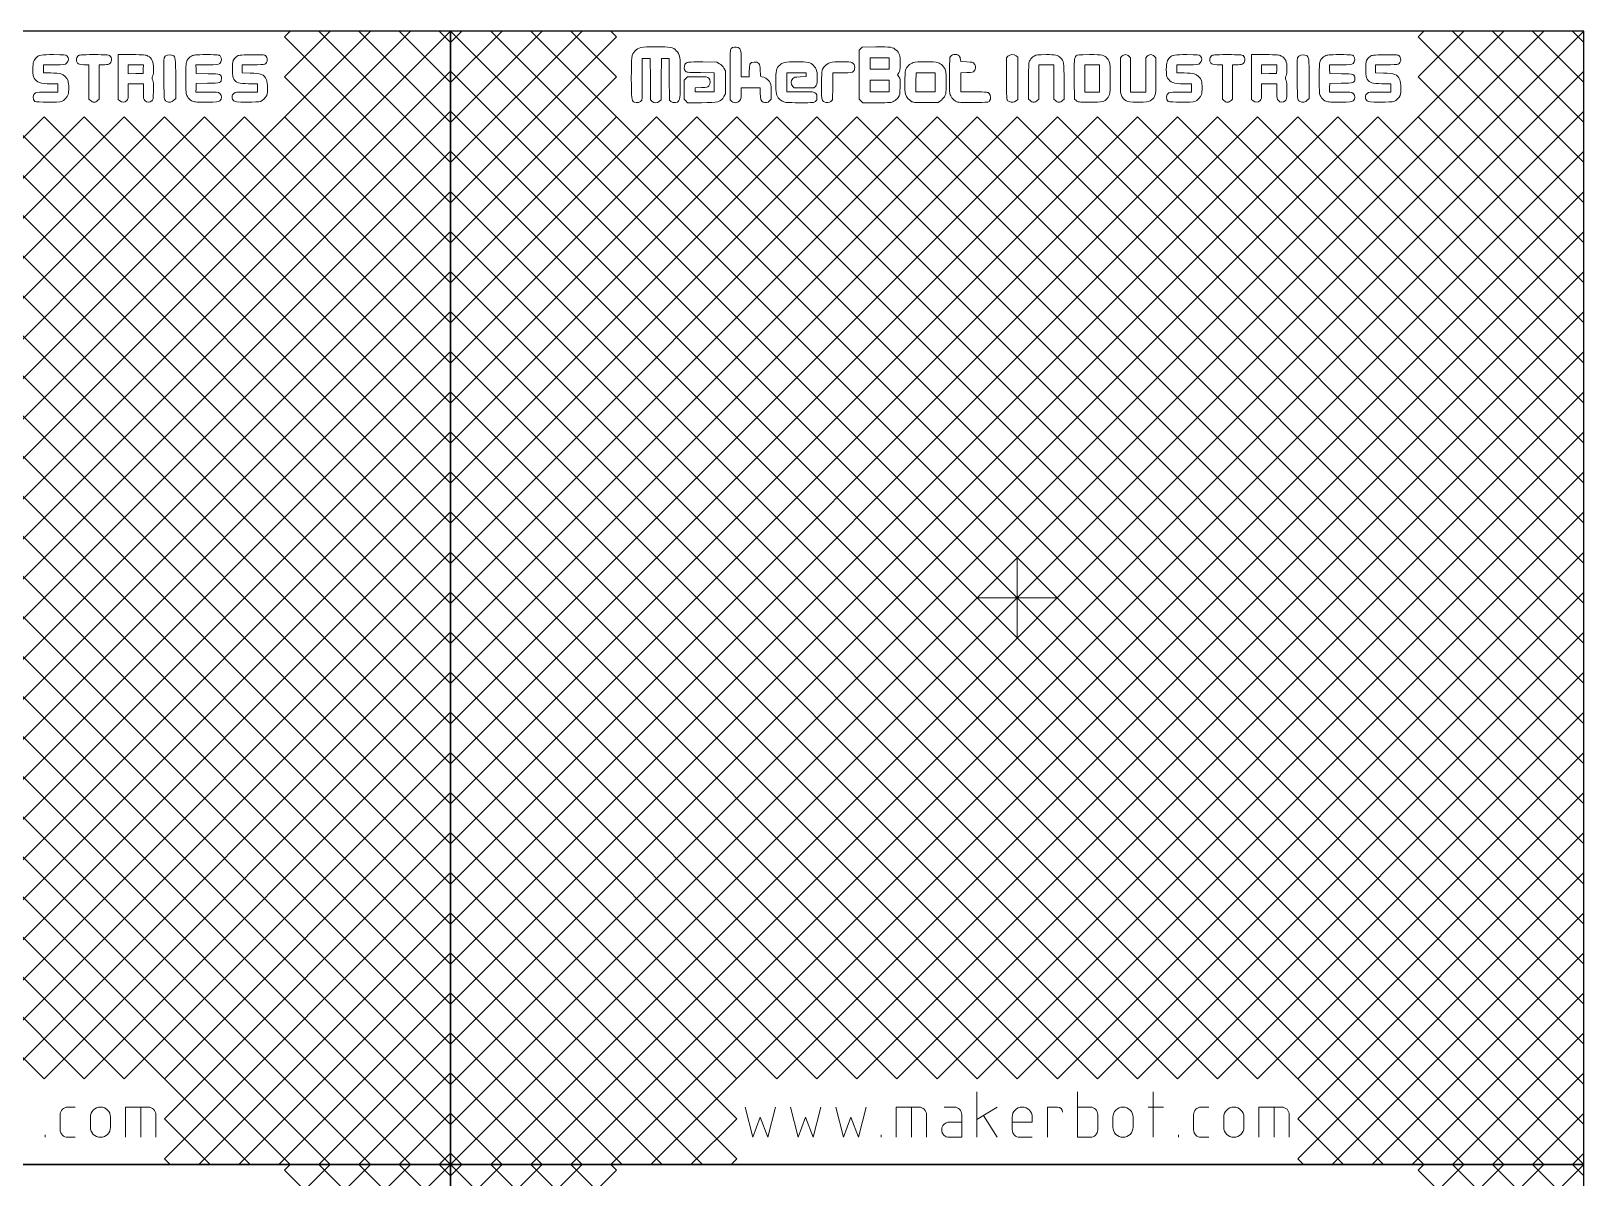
# Model space of a CAD drawing. Header units: millimetres. Extents: x 0 to 600, y 0 to 300.
# Drawn here: x 463 to 600, y 198.8 to 300 of the extents above; entities that cross this region are included whole.
import ezdxf

# ---------------------------------------------------------------- set-up
doc = ezdxf.new("R2010")
doc.units = ezdxf.units.MM
doc.layers.get('0').update_dxf_attribs({"linetype": 'CONTINUOUS', "lineweight": 25, "true_color": 0x000000})
doc.layers.add('etch', color=4, linetype='CONTINUOUS', lineweight=0, true_color=0x00ffff)
doc.layers.add('grid', color=1, linetype='CONTINUOUS', lineweight=0, true_color=0xff0000)

msp = doc.modelspace()

# ---------------------------------------------------------------- linework, layer by layer
for p, q in [((500, 300), (400, 300)), ((500, 200), (500, 300)), ((600, 300), (500, 300)), ((500, 300), (500, 200)), ((600, 200), (600, 300)), ((400, 200), (500, 200)), ((500, 200), (400, 200)), ((500, 200), (600, 200)), ((500, 100), (500, 200)), ((600, 200), (500, 200)), ((500, 200), (500, 100)), ((600, 100), (600, 200))]:
    msp.add_line(p, q)
at = {"layer": 'etch', "color": 4, "lineweight": 5, "true_color": 0x00ffff}
for p, q in [((470.67, 295.94), (470.67, 297.92)), ((470.67, 297.92), (471.86, 297.92)), ((517.27, 297.59), (516.92, 297.59)), ((516.92, 297.59), (516.92, 295.79)), ((517.62, 297.59), (517.27, 297.59)), ((517.64, 295.76), (517.62, 297.59)), ((518.6, 297.59), (518.58, 295.76)), ((518.95, 297.59), (518.6, 297.59)), ((519.3, 297.59), (518.95, 297.59)), ((519.3, 295.79), (519.3, 297.59)), ((536.04, 298.3), (536.18, 298.44)), ((536.04, 296.14), (536.04, 298.3)), ((536.18, 298.44), (536.32, 298.58)), ((536.32, 298.58), (537.51, 298.6)), ((537.87, 297.64), (537.03, 297.64)), ((537.03, 297.64), (537.03, 297.13)), ((538.71, 297.64), (537.87, 297.64)), ((538.71, 297.13), (538.71, 297.64)), ((544.99, 297.5), (545.02, 297.3)), ((549.04, 297.64), (549.18, 297.78)), ((549.04, 295.85), (549.04, 297.64)), ((549.9, 297.8), (550.05, 297.69)), ((550.05, 297.69), (550.05, 295.82)), ((559.1, 297.64), (559.24, 297.78)), ((559.1, 296.06), (559.1, 297.64)), ((559.86, 297.78), (560, 297.64)), ((560, 297.64), (560, 296.13)), ((561.34, 297.64), (561.47, 297.78)), ((561.34, 296.13), (561.34, 297.64)), ((562.09, 297.78), (562.23, 297.64)), ((562.23, 297.64), (562.23, 296.06)), ((570.67, 295.94), (570.67, 297.92)), ((570.67, 297.92), (571.86, 297.92)), ((465.02, 297.02), (464.08, 297.02)), ((464.08, 297.02), (464.08, 296.66)), ((464.08, 296.66), (464.08, 296.3)), ((464.08, 296.3), (464.73, 296.3)), ((468.1, 297.01), (467.65, 297.03)), ((468.1, 295.51), (468.1, 297.01)), ((469.35, 297.02), (468.99, 297.02)), ((468.99, 297.02), (468.99, 295.51)), ((472.24, 297.02), (471.56, 297.02)), ((471.56, 297.02), (471.56, 296.63)), ((471.56, 296.63), (471.56, 296.24)), ((471.56, 296.24), (472.22, 296.25)), ((472.22, 296.25), (472.88, 296.27)), ((472.91, 297.02), (472.24, 297.02)), ((472.88, 296.27), (472.89, 296.65)), ((472.89, 296.65), (472.91, 297.02)), ((472.89, 296.65), (472.89, 296.65)), ((478.51, 297.02), (477.54, 297.02)), ((477.54, 297.02), (477.55, 296.65)), ((477.55, 296.65), (477.57, 296.27)), ((477.57, 296.27), (478.6, 296.24)), ((482.54, 297.02), (481.62, 297.02)), ((481.62, 297.02), (481.62, 296.66)), ((481.62, 296.66), (481.62, 296.3)), ((481.62, 296.3), (482.31, 296.29)), ((520.76, 295.82), (520.9, 295.97)), ((520.9, 295.97), (521.78, 295.97)), ((523.27, 296.32), (522.04, 296.33)), ((522.26, 297.28), (523.49, 297.26)), ((523.27, 295.48), (523.27, 296.32)), ((523.49, 297.26), (523.73, 297.12)), ((524.12, 296.74), (524.26, 296.5)), ((524.26, 296.5), (524.26, 295.48)), ((524.66, 293.93), (524.66, 296.13)), ((525.65, 297.02), (525.65, 295.97)), ((525.65, 295.97), (526.01, 295.97)), ((526.01, 295.97), (526.36, 295.97)), ((526.36, 295.97), (526.36, 296.48)), ((530.53, 296.32), (529.67, 296.32)), ((529.67, 296.32), (529.67, 295.48)), ((531.39, 296.32), (530.53, 296.32)), ((530.86, 295.96), (531.39, 295.98)), ((531.39, 296.15), (531.39, 296.32)), ((531.39, 295.98), (531.39, 296.15)), ((533.74, 296.32), (533.72, 295.12)), ((534.57, 296.32), (533.74, 296.32)), ((536.04, 293.98), (536.04, 296.14)), ((537.03, 297.13), (537.03, 296.63)), ((537.03, 296.63), (537.87, 296.63)), ((537.87, 296.63), (538.71, 296.63)), ((538.71, 296.63), (538.71, 297.13)), ((538.71, 297.13), (538.71, 297.13)), ((539.56, 296.32), (539.44, 296.14)), ((539.44, 296.14), (539.56, 295.97)), ((541.07, 296.3), (541.06, 295.47)), ((541.92, 296.31), (541.07, 296.3)), ((542.77, 296.32), (541.92, 296.31)), ((542.77, 295.48), (542.77, 296.32)), ((545.55, 296.33), (545.01, 296.31)), ((545.01, 296.31), (545.01, 295.48)), ((545.02, 297.3), (545.55, 297.28)), ((552.56, 297.02), (551.89, 297.02)), ((551.89, 297.02), (551.89, 295.51)), ((553.24, 297.02), (552.56, 297.02)), ((553.24, 295.51), (553.24, 297.02)), ((556.62, 297.02), (555.97, 297.02)), ((555.97, 297.02), (555.97, 295.82)), ((557.26, 297.02), (556.62, 297.02)), ((557.26, 295.82), (557.26, 297.02)), ((560, 296.13), (560, 294.62)), ((561.34, 294.62), (561.34, 296.13)), ((565.02, 297.02), (564.08, 297.02)), ((564.08, 297.02), (564.08, 296.66)), ((564.08, 296.66), (564.08, 296.3)), ((564.08, 296.3), (564.73, 296.3)), ((568.1, 297.01), (567.65, 297.03)), ((568.1, 295.51), (568.1, 297.01)), ((569.35, 297.02), (568.99, 297.02)), ((568.99, 297.02), (568.99, 295.51)), ((572.24, 297.02), (571.56, 297.02)), ((571.56, 297.02), (571.56, 296.63)), ((571.56, 296.63), (571.56, 296.24)), ((571.56, 296.24), (572.22, 296.25)), ((572.22, 296.25), (572.88, 296.27)), ((572.91, 297.02), (572.24, 297.02)), ((572.88, 296.27), (572.89, 296.65)), ((572.89, 296.65), (572.91, 297.02)), ((572.89, 296.65), (572.89, 296.65)), ((578.51, 297.02), (577.54, 297.02)), ((577.54, 297.02), (577.55, 296.65)), ((577.55, 296.65), (577.57, 296.27)), ((577.57, 296.27), (578.6, 296.24)), ((582.54, 297.02), (581.62, 297.02)), ((581.62, 297.02), (581.62, 296.66)), ((581.62, 296.66), (581.62, 296.3)), ((581.62, 296.3), (582.31, 296.29)), ((464.44, 294.62), (465.36, 294.62)), ((465.36, 295.35), (464.73, 295.35)), ((465.36, 294.98), (465.36, 295.35)), ((465.36, 294.62), (465.36, 294.98)), ((468.1, 294), (468.1, 295.51)), ((468.99, 295.51), (468.99, 294)), ((470.67, 293.96), (470.67, 295.94)), ((472.23, 295.35), (471.56, 295.35)), ((471.56, 295.35), (471.56, 294.67)), ((472.9, 295.35), (472.23, 295.35)), ((472.9, 294.67), (472.9, 295.35)), ((475.75, 295.79), (475.75, 294.05)), ((477.55, 295), (477.54, 294.62)), ((477.54, 294.62), (478.51, 294.62)), ((477.57, 295.37), (477.55, 295)), ((478.57, 295.39), (477.57, 295.37)), ((481.99, 294.62), (482.96, 294.62)), ((482.96, 295.33), (482.17, 295.35)), ((482.96, 294.98), (482.96, 295.33)), ((482.96, 294.62), (482.96, 294.98)), ((517.65, 293.93), (517.64, 295.76)), ((518.58, 295.76), (518.57, 293.93)), ((520.62, 295.68), (520.76, 295.82)), ((520.62, 294.83), (520.62, 295.68)), ((520.62, 293.98), (520.62, 294.83)), ((522.13, 295.01), (521.59, 294.99)), ((521.59, 294.99), (521.59, 294.82)), ((521.59, 294.82), (521.59, 294.65)), ((521.59, 294.65), (522.43, 294.65)), ((522.43, 294.65), (523.27, 294.65)), ((523.27, 294.65), (523.27, 295.48)), ((524.26, 295.48), (524.26, 294.47)), ((526.49, 295), (525.65, 295)), ((525.65, 295), (525.65, 294.57)), ((527.33, 295), (526.49, 295)), ((527.33, 294.52), (527.33, 295)), ((528.29, 294.66), (528.3, 293.99)), ((529.67, 295.48), (529.67, 294.65)), ((529.67, 294.65), (530.86, 294.65)), ((530.33, 294.98), (530.19, 295.11)), ((531.19, 294.98), (530.33, 294.98)), ((532.05, 294.98), (531.19, 294.98)), ((532.19, 295.12), (532.05, 294.98)), ((533.72, 295.12), (533.7, 293.93)), ((537.87, 295.66), (537.03, 295.66)), ((537.03, 295.66), (537.03, 295.15)), ((537.03, 295.15), (537.03, 294.65)), ((537.03, 294.65), (537.87, 294.65)), ((538.71, 295.66), (537.87, 295.66)), ((537.87, 294.65), (538.71, 294.65)), ((538.71, 295.15), (538.71, 295.66)), ((538.71, 294.65), (538.71, 295.15)), ((538.71, 295.15), (538.71, 295.15)), ((541.06, 295.47), (541.04, 294.65)), ((541.04, 294.65), (541.91, 294.65)), ((541.91, 294.65), (542.77, 294.65)), ((542.77, 294.65), (542.77, 295.48)), ((542.77, 295.48), (542.77, 295.48)), ((545.01, 295.48), (545.01, 294.65)), ((545.01, 294.65), (546.2, 294.64)), ((550.05, 295.82), (550.05, 293.96)), ((551, 294), (551, 295.61)), ((551.89, 295.51), (551.89, 294)), ((553.24, 294), (553.24, 295.51)), ((554.13, 295.57), (554.13, 294)), ((555.05, 294), (555.03, 295.66)), ((555.97, 295.82), (555.97, 294.62)), ((555.97, 294.62), (556.62, 294.62)), ((556.62, 294.62), (557.26, 294.62)), ((557.26, 294.62), (557.26, 295.82)), ((557.26, 295.82), (557.26, 295.82)), ((560, 294.62), (560.67, 294.62)), ((560.67, 294.62), (561.34, 294.62)), ((564.44, 294.62), (565.36, 294.62)), ((565.36, 295.35), (564.73, 295.35)), ((565.36, 294.98), (565.36, 295.35)), ((565.36, 294.62), (565.36, 294.98)), ((568.1, 294), (568.1, 295.51)), ((568.99, 295.51), (568.99, 294)), ((570.67, 293.96), (570.67, 295.94)), ((572.23, 295.35), (571.56, 295.35)), ((571.56, 295.35), (571.56, 294.67)), ((572.9, 295.35), (572.23, 295.35)), ((572.9, 294.67), (572.9, 295.35)), ((575.75, 295.79), (575.75, 294.05)), ((577.55, 295), (577.54, 294.62)), ((577.54, 294.62), (578.51, 294.62)), ((577.57, 295.37), (577.55, 295)), ((578.57, 295.39), (577.57, 295.37)), ((581.99, 294.62), (582.96, 294.62)), ((582.96, 295.33), (582.17, 295.35)), ((582.96, 294.98), (582.96, 295.33)), ((582.96, 294.62), (582.96, 294.98)), ((463.33, 293.8), (463.33, 293.8)), ((468.24, 293.86), (468.1, 294)), ((468.24, 293.86), (468.24, 293.86)), ((468.99, 294), (468.86, 293.86)), ((470.82, 293.84), (470.67, 293.96)), ((470.82, 293.84), (470.82, 293.84)), ((474.94, 293.79), (474.94, 293.79)), ((475.75, 294.05), (475.59, 293.89)), ((477.15, 293.85), (477.15, 293.85)), ((480.88, 293.84), (480.88, 293.84)), ((516.19, 293.74), (516.19, 293.74)), ((517.79, 293.8), (517.65, 293.93)), ((518.57, 293.93), (518.42, 293.8)), ((520.77, 293.83), (520.62, 293.98)), ((520.92, 293.68), (520.77, 293.83)), ((520.77, 293.83), (520.77, 293.83)), ((522.14, 293.68), (520.92, 293.68)), ((524.26, 294.47), (524.12, 294.23)), ((524.81, 293.8), (524.66, 293.93)), ((524.81, 293.8), (524.81, 293.8)), ((528.3, 293.99), (528.15, 293.83)), ((529.34, 293.78), (529.34, 293.78)), ((532.97, 293.75), (532.97, 293.75)), ((533.7, 293.93), (533.56, 293.8)), ((536.21, 293.83), (536.04, 293.98)), ((536.37, 293.68), (536.21, 293.83)), ((536.21, 293.83), (536.21, 293.83)), ((537.61, 293.68), (536.37, 293.68)), ((540.71, 293.77), (540.71, 293.77)), ((543.01, 293.71), (541.96, 293.69)), ((543.22, 293.85), (543.01, 293.71)), ((544.73, 293.74), (544.73, 293.74)), ((549.29, 293.78), (549.29, 293.78)), ((550.05, 293.96), (549.9, 293.84)), ((551.14, 293.86), (551, 294)), ((551.14, 293.86), (551.14, 293.86)), ((551.89, 294), (551.76, 293.86)), ((553.37, 293.86), (553.24, 294)), ((554.13, 294), (553.99, 293.86)), ((555.21, 293.86), (555.05, 294)), ((555.21, 293.86), (555.21, 293.86)), ((559.6, 293.85), (559.6, 293.85)), ((563.33, 293.8), (563.33, 293.8)), ((568.24, 293.86), (568.1, 294)), ((568.24, 293.86), (568.24, 293.86)), ((568.99, 294), (568.86, 293.86)), ((570.82, 293.84), (570.67, 293.96)), ((570.82, 293.84), (570.82, 293.84)), ((574.94, 293.79), (574.94, 293.79)), ((575.75, 294.05), (575.59, 293.89)), ((577.15, 293.85), (577.15, 293.85)), ((580.88, 293.84), (580.88, 293.84))]:
    msp.add_line(p, q, dxfattribs=at)
at = {"layer": 'etch'}
for p, q in [((546.44, 206.4), (546.44, 202.4)), ((555.33, 206.4), (555.33, 202.4)), ((562, 206.4), (562, 202.4)), ((465.56, 204.4), (465.56, 203.07)), ((466.89, 205.07), (466.22, 205.07)), ((468.22, 204.18), (468.22, 203.29)), ((470, 203.29), (470, 204.18)), ((471.33, 202.4), (471.33, 205.07)), ((471.33, 205.07), (473.33, 205.07)), ((472.67, 205.07), (472.67, 202.4)), ((474, 204.4), (474, 202.4)), ((526, 205.07), (526.67, 202.4)), ((526.67, 202.4), (527.33, 204.18)), ((527.33, 204.18), (528, 202.4)), ((528, 202.4), (528.67, 205.07)), ((530, 205.07), (530.67, 202.4)), ((530.67, 202.4), (531.33, 204.18)), ((531.33, 204.18), (532, 202.4)), ((532, 202.4), (532.67, 205.07)), ((534, 205.07), (534.67, 202.4)), ((534.67, 202.4), (535.33, 204.18)), ((535.33, 204.18), (536, 202.4)), ((536, 202.4), (536.67, 205.07)), ((539.33, 202.4), (539.33, 205.07)), ((539.33, 205.07), (541.33, 205.07)), ((540.67, 205.07), (540.67, 202.4)), ((542, 204.4), (542, 202.4)), ((543.56, 205.07), (544.44, 205.07)), ((545.11, 204.4), (545.11, 202.4)), ((546.44, 203.96), (548.22, 205.07)), ((547.03, 204.32), (548.22, 202.4)), ((549.56, 204.18), (549.56, 203.07)), ((551.33, 203.73), (551.33, 204.18)), ((552.67, 202.4), (552.67, 205.07)), ((552.67, 205.07), (553.56, 205.07)), ((556.44, 205.07), (555.33, 205.07)), ((557.11, 203.07), (557.11, 204.4)), ((558.44, 204.18), (558.44, 203.29)), ((560.22, 203.29), (560.22, 204.18)), ((561.56, 205.07), (562.89, 205.07)), ((565.56, 204.4), (565.56, 203.07)), ((566.89, 205.07), (566.22, 205.07)), ((568.22, 204.18), (568.22, 203.29)), ((570, 203.29), (570, 204.18)), ((571.33, 202.4), (571.33, 205.07)), ((571.33, 205.07), (573.33, 205.07)), ((572.67, 205.07), (572.67, 202.4)), ((574, 204.4), (574, 202.4)), ((544, 203.73), (545.11, 203.73)), ((549.56, 203.73), (551.33, 203.73)), ((464.22, 202.4), (464.22, 202.62)), ((466.22, 202.4), (466.89, 202.4)), ((538, 202.4), (538, 202.62)), ((545.11, 202.4), (544, 202.4)), ((550.22, 202.4), (551.33, 202.4)), ((555.33, 202.4), (556.44, 202.4)), ((564.22, 202.4), (564.22, 202.62)), ((566.22, 202.4), (566.89, 202.4))]:
    msp.add_line(p, q, dxfattribs=at)
for centre, radius, start, end in [((466.22, 204.4), 0.667, 90, 180), ((469.11, 204.18), 0.889, 0, 180), ((473.33, 204.4), 0.667, 0, 90), ((541.33, 204.4), 0.667, 0, 90), ((544.44, 204.4), 0.667, 0, 90), ((550.44, 204.18), 0.889, 0, 180), ((553.56, 204.62), 0.444, 0, 90), ((556.44, 204.4), 0.667, 0, 90), ((559.33, 204.18), 0.889, 0, 180), ((566.22, 204.4), 0.667, 90, 180), ((569.11, 204.18), 0.889, 0, 180), ((573.33, 204.4), 0.667, 0, 90), ((466.22, 203.07), 0.667, 180, 270), ((469.11, 203.29), 0.889, 180, 0), ((544, 203.07), 0.667, 90, 270), ((550.22, 203.07), 0.667, 180, 270), ((556.44, 203.07), 0.667, 270, 0), ((559.33, 203.29), 0.889, 180, 0), ((566.22, 203.07), 0.667, 180, 270), ((569.11, 203.29), 0.889, 180, 0)]:
    msp.add_arc(centre, radius, start, end, dxfattribs=at)
at = {"layer": 'etch', "color": 4, "lineweight": 5, "true_color": 0x00ffff}
for points in [[(463.15, 296.63), (463.16, 297.26), (463.21, 297.43), (463.47, 297.68)], [(463.47, 297.68), (463.7, 297.89), (463.88, 297.92), (464.97, 297.92)], [(464.97, 297.92), (465.91, 297.92), (466.03, 297.91), (466.15, 297.81)], [(466.15, 297.81), (466.34, 297.66), (466.33, 297.33), (466.12, 297.16)], [(467.09, 297.18), (466.93, 297.38), (466.95, 297.66), (467.13, 297.8)], [(467.13, 297.8), (467.27, 297.91), (467.35, 297.92), (468.54, 297.92)], [(468.54, 297.92), (469.57, 297.92), (469.83, 297.9), (469.92, 297.83)], [(469.92, 297.83), (470.17, 297.66), (470.13, 297.21), (469.85, 297.09)], [(471.86, 297.92), (473, 297.92), (473.07, 297.91), (473.3, 297.79)], [(473.3, 297.79), (473.66, 297.6), (473.8, 297.3), (473.8, 296.7)], [(474.76, 293.99), (474.69, 294.13), (474.67, 297.39), (474.73, 297.63)], [(474.73, 297.63), (474.79, 297.86), (475.2, 297.99), (475.49, 297.85)], [(475.49, 297.85), (475.74, 297.74), (475.75, 297.62), (475.75, 295.79)], [(476.65, 295.82), (476.65, 297.11), (476.65, 297.18), (476.77, 297.42)], [(476.77, 297.42), (476.87, 297.6), (476.97, 297.7), (477.15, 297.79)], [(477.15, 297.79), (477.38, 297.91), (477.47, 297.92), (478.48, 297.92)], [(478.48, 297.92), (479.48, 297.92), (479.56, 297.91), (479.67, 297.8)], [(479.67, 297.8), (479.84, 297.63), (479.82, 297.29), (479.63, 297.14)], [(480.76, 296.63), (480.76, 297.41), (480.79, 297.51), (481.14, 297.77)], [(481.14, 297.77), (481.28, 297.88), (481.39, 297.89), (482.41, 297.91)], [(482.41, 297.91), (483.33, 297.92), (483.55, 297.91), (483.66, 297.84)], [(483.66, 297.84), (483.92, 297.67), (483.88, 297.22), (483.6, 297.09)], [(515.95, 295.81), (515.95, 297.75), (515.97, 297.91), (516.27, 298.23)], [(516.27, 298.23), (516.58, 298.57), (516.76, 298.61), (518.11, 298.61)], [(518.11, 298.61), (519.41, 298.61), (519.61, 298.57), (519.92, 298.27)], [(519.92, 298.27), (520.25, 297.95), (520.27, 297.82), (520.27, 295.85)], [(524.66, 296.13), (524.66, 298.23), (524.67, 298.35), (524.76, 298.45)], [(524.76, 298.45), (524.89, 298.6), (525.17, 298.64), (525.38, 298.54)], [(525.38, 298.54), (525.62, 298.42), (525.65, 298.24), (525.65, 297.02)], [(526.41, 297.08), (526.54, 297.31), (527.02, 297.34), (527.21, 297.13)], [(537.51, 298.6), (538.85, 298.62), (539.02, 298.59), (539.32, 298.32)], [(539.32, 298.32), (539.63, 298.04), (539.67, 297.9), (539.67, 297.15)], [(544.02, 296.02), (544.02, 296.84), (544.04, 297.58), (544.06, 297.66)], [(544.06, 297.66), (544.14, 297.94), (544.66, 298.04), (544.88, 297.8)], [(544.88, 297.8), (544.93, 297.74), (544.98, 297.61), (544.99, 297.5)], [(549.18, 297.78), (549.36, 297.96), (549.69, 297.97), (549.9, 297.8)], [(551, 295.61), (551, 297.17), (551.01, 297.22), (551.13, 297.44)], [(551.13, 297.44), (551.2, 297.57), (551.34, 297.71), (551.5, 297.79)], [(551.5, 297.79), (551.72, 297.91), (551.81, 297.92), (552.54, 297.92)], [(552.54, 297.92), (553.4, 297.92), (553.56, 297.88), (553.81, 297.65)], [(553.81, 297.65), (554.12, 297.37), (554.13, 297.27), (554.13, 295.57)], [(555.03, 295.66), (555.02, 296.58), (555.03, 297.41), (555.05, 297.51)], [(555.05, 297.51), (555.07, 297.61), (555.14, 297.74), (555.2, 297.81)], [(555.2, 297.81), (555.31, 297.91), (555.4, 297.92), (556.38, 297.92)], [(556.38, 297.92), (557.54, 297.92), (557.69, 297.88), (557.94, 297.59)], [(557.94, 297.59), (558.17, 297.31), (558.21, 297.08), (558.21, 295.82)], [(559.24, 297.78), (559.33, 297.87), (559.44, 297.92), (559.55, 297.92)], [(559.55, 297.92), (559.66, 297.92), (559.77, 297.87), (559.86, 297.78)], [(561.47, 297.78), (561.56, 297.87), (561.68, 297.92), (561.78, 297.92)], [(561.78, 297.92), (561.89, 297.92), (562.01, 297.87), (562.09, 297.78)], [(563.15, 296.63), (563.16, 297.26), (563.21, 297.43), (563.47, 297.68)], [(563.47, 297.68), (563.7, 297.89), (563.88, 297.92), (564.97, 297.92)], [(564.97, 297.92), (565.91, 297.92), (566.03, 297.91), (566.15, 297.81)], [(566.15, 297.81), (566.34, 297.66), (566.33, 297.33), (566.12, 297.16)], [(567.09, 297.18), (566.93, 297.38), (566.95, 297.66), (567.13, 297.8)], [(567.13, 297.8), (567.27, 297.91), (567.35, 297.92), (568.54, 297.92)], [(568.54, 297.92), (569.57, 297.92), (569.83, 297.9), (569.92, 297.83)], [(569.92, 297.83), (570.17, 297.66), (570.13, 297.21), (569.85, 297.09)], [(571.86, 297.92), (573, 297.92), (573.07, 297.91), (573.3, 297.79)], [(573.3, 297.79), (573.66, 297.6), (573.8, 297.3), (573.8, 296.7)], [(574.76, 293.99), (574.69, 294.13), (574.67, 297.39), (574.73, 297.63)], [(574.73, 297.63), (574.79, 297.86), (575.2, 297.99), (575.49, 297.85)], [(575.49, 297.85), (575.74, 297.74), (575.75, 297.62), (575.75, 295.79)], [(576.65, 295.82), (576.65, 297.11), (576.65, 297.18), (576.77, 297.42)], [(576.77, 297.42), (576.87, 297.6), (576.97, 297.7), (577.15, 297.79)], [(577.15, 297.79), (577.38, 297.91), (577.47, 297.92), (578.48, 297.92)], [(578.48, 297.92), (579.48, 297.92), (579.56, 297.91), (579.67, 297.8)], [(579.67, 297.8), (579.84, 297.63), (579.82, 297.29), (579.63, 297.14)], [(580.76, 296.63), (580.76, 297.41), (580.79, 297.51), (581.14, 297.77)], [(581.14, 297.77), (581.28, 297.88), (581.39, 297.89), (582.41, 297.91)], [(582.41, 297.91), (583.33, 297.92), (583.55, 297.91), (583.66, 297.84)], [(583.66, 297.84), (583.92, 297.67), (583.88, 297.22), (583.6, 297.09)], [(463.27, 295.85), (463.17, 296.01), (463.15, 296.14), (463.15, 296.63)], [(464.73, 296.3), (465.09, 296.3), (465.49, 296.27), (465.61, 296.23)], [(466.12, 297.16), (465.97, 297.03), (465.94, 297.02), (465.02, 297.02)], [(465.61, 296.23), (465.89, 296.16), (466.17, 295.88), (466.25, 295.6)], [(467.65, 297.03), (467.25, 297.05), (467.18, 297.07), (467.09, 297.18)], [(469.85, 297.09), (469.78, 297.05), (469.55, 297.02), (469.35, 297.02)], [(473.71, 296.03), (473.64, 295.85), (473.64, 295.81), (473.72, 295.64)], [(473.8, 296.7), (473.8, 296.41), (473.77, 296.16), (473.71, 296.03)], [(479.63, 297.14), (479.49, 297.03), (479.41, 297.02), (478.51, 297.02)], [(478.6, 296.24), (479.74, 296.21), (479.78, 296.2), (479.78, 295.79)], [(480.87, 295.76), (480.77, 295.9), (480.76, 295.99), (480.76, 296.63)], [(482.31, 296.29), (483.26, 296.29), (483.54, 296.18), (483.75, 295.71)], [(483.6, 297.09), (483.51, 297.05), (483.11, 297.02), (482.54, 297.02)], [(520.72, 296.47), (520.61, 296.6), (520.59, 296.86), (520.68, 297.05)], [(520.68, 297.05), (520.78, 297.27), (520.93, 297.29), (522.26, 297.28)], [(522.04, 296.33), (520.83, 296.35), (520.82, 296.35), (520.72, 296.47)], [(521.78, 295.97), (522.65, 295.97), (522.66, 295.96), (522.79, 295.84)], [(523.73, 297.12), (523.89, 297.03), (524.02, 296.9), (524.12, 296.74)], [(526.36, 296.48), (526.36, 296.76), (526.39, 297.03), (526.41, 297.08)], [(527.21, 297.13), (527.29, 297.04), (527.31, 296.92), (527.32, 296.49)], [(527.32, 296.49), (527.34, 295.99), (527.34, 295.97), (527.45, 295.97)], [(527.45, 295.97), (527.67, 295.96), (527.98, 295.77), (528.13, 295.56)], [(528.7, 295.49), (528.7, 296.55), (528.74, 296.71), (529.04, 296.99)], [(529.04, 296.99), (529.3, 297.24), (529.54, 297.29), (530.49, 297.29)], [(530.19, 295.8), (530.32, 295.93), (530.36, 295.94), (530.86, 295.96)], [(530.49, 297.29), (531.54, 297.29), (531.75, 297.24), (532.03, 296.95)], [(532.03, 296.95), (532.3, 296.69), (532.38, 296.39), (532.35, 295.73)], [(532.73, 295.33), (532.74, 296.2), (532.76, 296.49), (532.82, 296.63)], [(532.82, 296.63), (532.93, 296.86), (533.27, 297.17), (533.51, 297.23)], [(533.51, 297.23), (533.78, 297.31), (535.28, 297.3), (535.42, 297.23)], [(535.54, 296.45), (535.41, 296.32), (535.4, 296.32), (534.57, 296.32)], [(535.42, 297.23), (535.6, 297.13), (535.66, 297.02), (535.66, 296.79)], [(535.66, 296.79), (535.66, 296.62), (535.63, 296.54), (535.54, 296.45)], [(539.67, 297.15), (539.67, 296.54), (539.66, 296.47), (539.56, 296.32)], [(539.56, 295.97), (539.68, 295.8), (539.68, 295.75), (539.66, 295.07)], [(540.13, 294.43), (540.06, 294.68), (540.07, 296.29), (540.14, 296.54)], [(540.14, 296.54), (540.21, 296.8), (540.55, 297.14), (540.82, 297.22)], [(540.82, 297.22), (541.1, 297.31), (542.71, 297.31), (543, 297.22)], [(543, 297.22), (543.28, 297.14), (543.6, 296.81), (543.68, 296.52)], [(543.68, 296.52), (543.73, 296.36), (543.74, 296), (543.73, 295.35)], [(544.13, 294.28), (544.02, 294.51), (544.02, 294.59), (544.02, 296.02)], [(545.55, 297.28), (546.06, 297.26), (546.09, 297.26), (546.21, 297.12)], [(546.21, 296.49), (546.09, 296.35), (546.06, 296.35), (545.55, 296.33)], [(546.21, 297.12), (546.28, 297.03), (546.33, 296.91), (546.33, 296.8)], [(546.33, 296.8), (546.33, 296.7), (546.28, 296.58), (546.21, 296.49)], [(559.23, 294.23), (559.11, 294.46), (559.1, 294.51), (559.1, 296.06)], [(562.23, 296.06), (562.23, 294.53), (562.23, 294.47), (562.11, 294.23)], [(563.27, 295.85), (563.17, 296.01), (563.15, 296.14), (563.15, 296.63)], [(564.73, 296.3), (565.09, 296.3), (565.49, 296.27), (565.61, 296.23)], [(566.12, 297.16), (565.97, 297.03), (565.94, 297.02), (565.02, 297.02)], [(565.61, 296.23), (565.89, 296.16), (566.17, 295.88), (566.25, 295.6)], [(567.65, 297.03), (567.25, 297.05), (567.18, 297.07), (567.09, 297.18)], [(569.85, 297.09), (569.78, 297.05), (569.55, 297.02), (569.35, 297.02)], [(573.71, 296.03), (573.64, 295.85), (573.64, 295.81), (573.72, 295.64)], [(573.8, 296.7), (573.8, 296.41), (573.77, 296.16), (573.71, 296.03)], [(579.63, 297.14), (579.49, 297.03), (579.41, 297.02), (578.51, 297.02)], [(578.6, 296.24), (579.74, 296.21), (579.78, 296.2), (579.78, 295.79)], [(580.87, 295.76), (580.77, 295.9), (580.76, 295.99), (580.76, 296.63)], [(582.31, 296.29), (583.26, 296.29), (583.54, 296.18), (583.75, 295.71)], [(583.6, 297.09), (583.51, 297.05), (583.11, 297.02), (582.54, 297.02)], [(464.73, 295.35), (463.79, 295.35), (463.51, 295.45), (463.27, 295.85)], [(463.38, 294.56), (463.47, 294.6), (463.87, 294.62), (464.44, 294.62)], [(466.25, 295.6), (466.33, 295.32), (466.33, 294.66), (466.26, 294.39)], [(471.56, 294.67), (471.56, 294.03), (471.56, 293.99), (471.43, 293.86)], [(473.04, 293.86), (472.91, 293.99), (472.9, 294.03), (472.9, 294.67)], [(473.79, 294.7), (473.77, 293.98), (473.76, 293.93), (473.64, 293.83)], [(473.72, 295.64), (473.79, 295.49), (473.8, 295.3), (473.79, 294.7)], [(476.78, 294.23), (476.65, 294.46), (476.65, 294.52), (476.65, 295.82)], [(478.51, 294.62), (479.41, 294.62), (479.49, 294.61), (479.63, 294.5)], [(479.78, 295.79), (479.78, 295.43), (479.71, 295.41), (478.57, 295.39)], [(482.17, 295.35), (481.29, 295.38), (481.11, 295.43), (480.87, 295.76)], [(480.88, 294.5), (481.01, 294.61), (481.1, 294.62), (481.99, 294.62)], [(483.75, 295.71), (483.88, 295.43), (483.9, 294.6), (483.78, 294.32)], [(516.19, 293.74), (515.97, 293.86), (515.95, 294.04), (515.95, 295.81)], [(516.92, 295.79), (516.92, 294.8), (516.9, 293.96), (516.88, 293.91)], [(519.33, 293.91), (519.32, 293.96), (519.3, 294.8), (519.3, 295.79)], [(520.27, 295.85), (520.27, 294.03), (520.25, 293.86), (520.02, 293.74)], [(522.79, 295.17), (522.67, 295.03), (522.64, 295.03), (522.13, 295.01)], [(522.79, 295.84), (522.96, 295.67), (522.96, 295.37), (522.79, 295.17)], [(528.13, 295.56), (528.26, 295.35), (528.27, 295.3), (528.29, 294.66)], [(529, 294.02), (528.73, 294.3), (528.7, 294.46), (528.7, 295.49)], [(530.19, 295.11), (530, 295.3), (530, 295.61), (530.19, 295.8)], [(530.86, 294.65), (532.04, 294.65), (532.05, 294.64), (532.19, 294.52)], [(532.35, 295.73), (532.33, 295.29), (532.32, 295.25), (532.19, 295.12)], [(532.97, 293.75), (532.74, 293.86), (532.7, 294.1), (532.73, 295.33)], [(539.66, 295.07), (539.65, 294.38), (539.64, 294.35), (539.5, 294.15)], [(543.73, 295.35), (543.71, 294.42), (543.71, 294.41), (543.57, 294.2)], [(546.2, 294.64), (547.38, 294.62), (547.39, 294.62), (547.52, 294.5)], [(549.1, 293.94), (549.07, 294.01), (549.04, 294.69), (549.04, 295.85)], [(558.21, 295.82), (558.21, 294.56), (558.17, 294.33), (557.94, 294.06)], [(564.73, 295.35), (563.79, 295.35), (563.51, 295.45), (563.27, 295.85)], [(563.38, 294.56), (563.47, 294.6), (563.87, 294.62), (564.44, 294.62)], [(566.25, 295.6), (566.33, 295.32), (566.33, 294.66), (566.26, 294.39)], [(571.56, 294.67), (571.56, 294.03), (571.56, 293.99), (571.43, 293.86)], [(573.04, 293.86), (572.91, 293.99), (572.9, 294.03), (572.9, 294.67)], [(573.79, 294.7), (573.77, 293.98), (573.76, 293.93), (573.64, 293.83)], [(573.72, 295.64), (573.79, 295.49), (573.8, 295.3), (573.79, 294.7)], [(576.78, 294.23), (576.65, 294.46), (576.65, 294.52), (576.65, 295.82)], [(578.51, 294.62), (579.41, 294.62), (579.49, 294.61), (579.63, 294.5)], [(579.78, 295.79), (579.78, 295.43), (579.71, 295.41), (578.57, 295.39)], [(582.17, 295.35), (581.29, 295.38), (581.11, 295.43), (580.87, 295.76)], [(580.88, 294.5), (581.01, 294.61), (581.1, 294.62), (581.99, 294.62)], [(583.75, 295.71), (583.88, 295.43), (583.9, 294.6), (583.78, 294.32)], [(463.33, 293.8), (463.09, 293.98), (463.12, 294.43), (463.38, 294.56)], [(465.68, 293.78), (465.45, 293.7), (463.45, 293.71), (463.33, 293.8)], [(466.26, 294.39), (466.19, 294.17), (465.91, 293.87), (465.68, 293.78)], [(468.55, 293.73), (468.44, 293.73), (468.32, 293.78), (468.24, 293.86)], [(468.86, 293.86), (468.77, 293.78), (468.66, 293.73), (468.55, 293.73)], [(471.43, 293.86), (471.26, 293.69), (471.02, 293.68), (470.82, 293.84)], [(473.64, 293.83), (473.46, 293.68), (473.21, 293.7), (473.04, 293.86)], [(474.94, 293.79), (474.87, 293.82), (474.79, 293.91), (474.76, 293.99)], [(475.59, 293.89), (475.42, 293.72), (475.17, 293.68), (474.94, 293.79)], [(477.15, 293.85), (476.98, 293.94), (476.87, 294.06), (476.78, 294.23)], [(478.44, 293.73), (477.45, 293.73), (477.38, 293.73), (477.15, 293.85)], [(479.63, 293.84), (479.49, 293.73), (479.41, 293.73), (478.44, 293.73)], [(479.63, 294.5), (479.84, 294.34), (479.84, 294.01), (479.63, 293.84)], [(480.73, 294.17), (480.73, 294.34), (480.76, 294.41), (480.88, 294.5)], [(480.88, 293.84), (480.76, 293.93), (480.73, 294.01), (480.73, 294.17)], [(482.05, 293.73), (481.1, 293.73), (481.01, 293.73), (480.88, 293.84)], [(483.23, 293.79), (483.13, 293.75), (482.63, 293.73), (482.05, 293.73)], [(483.78, 294.32), (483.69, 294.11), (483.44, 293.87), (483.23, 293.79)], [(516.88, 293.91), (516.81, 293.72), (516.39, 293.62), (516.19, 293.74)], [(518.42, 293.8), (518.24, 293.64), (517.98, 293.64), (517.79, 293.8)], [(520.02, 293.74), (519.81, 293.62), (519.41, 293.72), (519.33, 293.91)], [(524.12, 294.23), (523.82, 293.73), (523.65, 293.68), (522.14, 293.68)], [(525.58, 293.96), (525.46, 293.67), (525.06, 293.59), (524.81, 293.8)], [(525.65, 294.57), (525.65, 294.3), (525.62, 294.07), (525.58, 293.96)], [(527.57, 293.74), (527.38, 293.82), (527.33, 293.99), (527.33, 294.52)], [(528.15, 293.83), (527.99, 293.67), (527.79, 293.64), (527.57, 293.74)], [(529.34, 293.78), (529.22, 293.83), (529.07, 293.94), (529, 294.02)], [(530.79, 293.68), (529.68, 293.68), (529.52, 293.69), (529.34, 293.78)], [(532.19, 293.8), (532.05, 293.68), (532.05, 293.68), (530.79, 293.68)], [(532.19, 294.52), (532.31, 294.42), (532.33, 294.36), (532.33, 294.16)], [(532.33, 294.16), (532.33, 293.97), (532.31, 293.9), (532.19, 293.8)], [(533.56, 293.8), (533.4, 293.67), (533.17, 293.64), (532.97, 293.75)], [(539.1, 293.81), (538.84, 293.68), (538.83, 293.68), (537.61, 293.68)], [(539.5, 294.15), (539.41, 294.02), (539.26, 293.89), (539.1, 293.81)], [(540.71, 293.77), (540.46, 293.89), (540.2, 294.18), (540.13, 294.43)], [(541.96, 293.69), (541.03, 293.68), (540.9, 293.69), (540.71, 293.77)], [(543.57, 294.2), (543.5, 294.08), (543.34, 293.92), (543.22, 293.85)], [(544.73, 293.74), (544.47, 293.83), (544.24, 294.04), (544.13, 294.28)], [(546.17, 293.7), (545.35, 293.69), (544.82, 293.71), (544.73, 293.74)], [(547.55, 293.83), (547.46, 293.71), (547.45, 293.71), (546.17, 293.7)], [(547.52, 294.5), (547.68, 294.34), (547.7, 294.01), (547.55, 293.83)], [(549.29, 293.78), (549.22, 293.81), (549.14, 293.88), (549.1, 293.94)], [(549.9, 293.84), (549.75, 293.72), (549.5, 293.7), (549.29, 293.78)], [(551.45, 293.73), (551.34, 293.73), (551.22, 293.78), (551.14, 293.86)], [(551.76, 293.86), (551.67, 293.78), (551.56, 293.73), (551.45, 293.73)], [(553.68, 293.73), (553.57, 293.73), (553.46, 293.78), (553.37, 293.86)], [(553.99, 293.86), (553.91, 293.78), (553.79, 293.73), (553.68, 293.73)], [(556.4, 293.73), (555.39, 293.73), (555.36, 293.73), (555.21, 293.86)], [(557.94, 294.06), (557.69, 293.76), (557.54, 293.73), (556.4, 293.73)], [(559.6, 293.85), (559.44, 293.94), (559.32, 294.06), (559.23, 294.23)], [(560.67, 293.73), (559.92, 293.73), (559.83, 293.74), (559.6, 293.85)], [(561.73, 293.85), (561.51, 293.74), (561.41, 293.73), (560.67, 293.73)], [(562.11, 294.23), (562.02, 294.05), (561.91, 293.94), (561.73, 293.85)], [(563.33, 293.8), (563.09, 293.98), (563.12, 294.43), (563.38, 294.56)], [(565.68, 293.78), (565.45, 293.7), (563.45, 293.71), (563.33, 293.8)], [(566.26, 294.39), (566.19, 294.17), (565.91, 293.87), (565.68, 293.78)], [(568.55, 293.73), (568.44, 293.73), (568.32, 293.78), (568.24, 293.86)], [(568.86, 293.86), (568.77, 293.78), (568.66, 293.73), (568.55, 293.73)], [(571.43, 293.86), (571.26, 293.69), (571.02, 293.68), (570.82, 293.84)], [(573.64, 293.83), (573.46, 293.68), (573.21, 293.7), (573.04, 293.86)], [(574.94, 293.79), (574.87, 293.82), (574.79, 293.91), (574.76, 293.99)], [(575.59, 293.89), (575.42, 293.72), (575.17, 293.68), (574.94, 293.79)], [(577.15, 293.85), (576.98, 293.94), (576.87, 294.06), (576.78, 294.23)], [(578.44, 293.73), (577.45, 293.73), (577.38, 293.73), (577.15, 293.85)], [(579.63, 293.84), (579.49, 293.73), (579.41, 293.73), (578.44, 293.73)], [(579.63, 294.5), (579.84, 294.34), (579.84, 294.01), (579.63, 293.84)], [(580.73, 294.17), (580.73, 294.34), (580.76, 294.41), (580.88, 294.5)], [(580.88, 293.84), (580.76, 293.93), (580.73, 294.01), (580.73, 294.17)], [(582.05, 293.73), (581.1, 293.73), (581.01, 293.73), (580.88, 293.84)], [(583.23, 293.79), (583.13, 293.75), (582.63, 293.73), (582.05, 293.73)], [(583.78, 294.32), (583.69, 294.11), (583.44, 293.87), (583.23, 293.79)]]:
    msp.add_open_spline(points, degree=3, dxfattribs=at)
at = {"layer": 'grid'}
for p, q in [((400, 203.54), (496.46, 300)), ((400, 207.07), (492.93, 300)), ((400, 200), (500, 300)), ((400, 300), (500, 200)), ((403.54, 300), (500, 203.54)), ((407.07, 300), (500, 207.07)), ((485.36, 295.96), (489.39, 300)), ((485.36, 299.5), (485.86, 300)), ((485.36, 299.5), (500, 284.85)), ((488.39, 300), (500, 288.39)), ((491.92, 300), (500, 291.92)), ((495.46, 300), (500, 295.46)), ((498.99, 300), (500, 298.99)), ((500, 203.54), (596.46, 300)), ((500, 207.07), (592.93, 300)), ((500, 200), (600, 300)), ((500, 300), (600, 200)), ((500, 288.39), (511.61, 300)), ((500, 291.92), (508.08, 300)), ((500, 295.46), (504.54, 300)), ((500, 298.99), (501.01, 300)), ((500, 284.85), (514.64, 299.5)), ((503.54, 300), (600, 203.54)), ((507.07, 300), (600, 207.07)), ((510.61, 300), (514.64, 295.96)), ((514.14, 300), (514.64, 299.5)), ((585.36, 295.96), (589.39, 300)), ((585.36, 299.5), (585.86, 300)), ((585.36, 299.5), (600, 284.85)), ((588.39, 300), (600, 288.39)), ((591.92, 300), (600, 291.92)), ((595.46, 300), (600, 295.46)), ((598.99, 300), (600, 298.99)), ((400, 296.46), (496.46, 200)), ((403.54, 200), (500, 296.46)), ((485.36, 295.96), (500, 281.32)), ((500, 296.46), (596.46, 200)), ((500, 281.32), (514.64, 295.96)), ((503.54, 200), (600, 296.46)), ((585.36, 295.96), (600, 281.32)), ((400, 292.93), (492.93, 200)), ((400, 228.28), (464.14, 292.43)), ((400, 224.75), (467.68, 292.43)), ((400, 221.21), (471.21, 292.43)), ((400, 217.68), (474.75, 292.43)), ((400, 214.14), (478.28, 292.43)), ((400, 210.61), (481.82, 292.43)), ((407.07, 200), (500, 292.93)), ((418.18, 292.43), (500, 210.61)), ((421.72, 292.43), (500, 214.14)), ((425.25, 292.43), (500, 217.68)), ((428.79, 292.43), (500, 221.21)), ((432.32, 292.43), (500, 224.75)), ((435.86, 292.43), (500, 228.28)), ((439.39, 292.43), (500, 231.82)), ((442.93, 292.43), (500, 235.36)), ((446.46, 292.43), (500, 238.89)), ((450, 292.43), (500, 242.43)), ((453.54, 292.43), (500, 245.96)), ((457.07, 292.43), (500, 249.5)), ((460.61, 292.43), (500, 253.03)), ((464.14, 292.43), (500, 256.57)), ((464.14, 292.43), (500, 256.57)), ((467.68, 292.43), (500, 260.1)), ((471.21, 292.43), (500, 263.64)), ((474.75, 292.43), (500, 267.18)), ((478.28, 292.43), (500, 270.71)), ((481.82, 292.43), (500, 274.25)), ((485.36, 292.43), (500, 277.78)), ((500, 292.93), (592.93, 200)), ((500, 277.78), (514.64, 292.43)), ((500, 274.25), (518.18, 292.43)), ((500, 270.71), (521.72, 292.43)), ((500, 267.18), (525.25, 292.43)), ((500, 263.64), (528.79, 292.43)), ((500, 260.1), (532.32, 292.43)), ((500, 256.57), (535.86, 292.43)), ((500, 253.03), (539.39, 292.43)), ((500, 249.5), (542.93, 292.43)), ((500, 245.96), (546.46, 292.43)), ((500, 242.43), (550, 292.43)), ((500, 238.89), (553.54, 292.43)), ((500, 235.36), (557.07, 292.43)), ((500, 231.82), (560.61, 292.43)), ((500, 228.28), (564.14, 292.43)), ((500, 224.75), (567.68, 292.43)), ((500, 221.21), (571.21, 292.43)), ((500, 217.68), (574.75, 292.43)), ((500, 214.14), (578.28, 292.43)), ((500, 210.61), (581.82, 292.43)), ((507.07, 200), (600, 292.93)), ((518.18, 292.43), (600, 210.61)), ((521.72, 292.43), (600, 214.14)), ((525.25, 292.43), (600, 217.68)), ((528.79, 292.43), (600, 221.21)), ((532.32, 292.43), (600, 224.75)), ((535.86, 292.43), (600, 228.28)), ((539.39, 292.43), (600, 231.82)), ((542.93, 292.43), (600, 235.36)), ((546.46, 292.43), (600, 238.89)), ((550, 292.43), (600, 242.43)), ((553.54, 292.43), (600, 245.96)), ((557.07, 292.43), (600, 249.5)), ((560.61, 292.43), (600, 253.03)), ((564.14, 292.43), (600, 256.57)), ((564.14, 292.43), (600, 256.57)), ((567.68, 292.43), (600, 260.1)), ((571.21, 292.43), (600, 263.64)), ((574.75, 292.43), (600, 267.18)), ((578.28, 292.43), (600, 270.71)), ((581.82, 292.43), (600, 274.25)), ((585.36, 292.43), (600, 277.78)), ((400, 289.39), (489.39, 200)), ((410.61, 200), (500, 289.39)), ((500, 289.39), (589.39, 200)), ((510.61, 200), (600, 289.39)), ((400, 285.86), (485.86, 200)), ((414.14, 200), (500, 285.86)), ((500, 285.86), (585.86, 200)), ((514.14, 200), (600, 285.86)), ((400, 282.32), (482.32, 200)), ((417.68, 200), (500, 282.32)), ((500, 282.32), (582.32, 200)), ((517.68, 200), (600, 282.32)), ((400, 278.79), (471.21, 207.57)), ((428.79, 207.57), (500, 278.79)), ((500, 278.79), (571.21, 207.57)), ((528.79, 207.57), (600, 278.79)), ((400, 275.25), (467.68, 207.57)), ((432.32, 207.57), (500, 275.25)), ((500, 275.25), (567.68, 207.57)), ((532.32, 207.57), (600, 275.25)), ((400, 271.72), (464.14, 207.57)), ((435.86, 207.57), (500, 271.72)), ((500, 271.72), (564.14, 207.57)), ((535.86, 207.57), (600, 271.72)), ((439.39, 207.57), (500, 268.18)), ((500, 268.18), (560.61, 207.57)), ((539.39, 207.57), (600, 268.18)), ((442.93, 207.57), (500, 264.64)), ((500, 264.64), (557.07, 207.57)), ((542.93, 207.57), (600, 264.64)), ((446.46, 207.57), (500, 261.11)), ((500, 261.11), (553.54, 207.57)), ((546.46, 207.57), (600, 261.11)), ((450, 207.57), (500, 257.57)), ((500, 257.57), (550, 207.57)), ((550, 207.57), (600, 257.57)), ((453.54, 207.57), (500, 254.04)), ((500, 254.04), (546.46, 207.57)), ((550, 253.54), (550, 246.46)), ((553.54, 207.57), (600, 254.04)), ((457.07, 207.57), (500, 250.5)), ((500, 250.5), (542.93, 207.57)), ((546.46, 250), (553.54, 250)), ((557.07, 207.57), (600, 250.5)), ((460.61, 207.57), (500, 246.97)), ((500, 246.97), (539.39, 207.57)), ((560.61, 207.57), (600, 246.97)), ((464.14, 207.57), (500, 243.43)), ((500, 243.43), (535.86, 207.57)), ((564.14, 207.57), (600, 243.43)), ((467.68, 207.57), (500, 239.9)), ((500, 239.9), (532.32, 207.57)), ((567.68, 207.57), (600, 239.9)), ((471.21, 207.57), (500, 236.36)), ((500, 236.36), (528.79, 207.57)), ((571.21, 207.57), (600, 236.36)), ((474.75, 207.57), (500, 232.82)), ((500, 232.82), (525.25, 207.57)), ((574.75, 207.57), (600, 232.82)), ((474.75, 204.04), (500, 229.29)), ((500, 229.29), (525.25, 204.04)), ((574.75, 204.04), (600, 229.29)), ((474.75, 200.5), (500, 225.75)), ((500, 225.75), (525.25, 200.5)), ((574.75, 200.5), (600, 225.75)), ((477.78, 200), (500, 222.22)), ((500, 222.22), (522.22, 200)), ((577.78, 200), (600, 222.22)), ((481.32, 200), (500, 218.68)), ((500, 218.68), (518.68, 200)), ((581.32, 200), (600, 218.68)), ((484.85, 200), (500, 215.15)), ((500, 215.15), (515.15, 200)), ((584.85, 200), (600, 215.15)), ((488.39, 200), (500, 211.61)), ((500, 211.61), (511.61, 200)), ((588.39, 200), (600, 211.61)), ((491.92, 200), (500, 208.08)), ((500, 208.08), (508.08, 200)), ((591.92, 200), (600, 208.08)), ((495.46, 200), (500, 204.54)), ((500, 204.54), (504.54, 200)), ((595.46, 200), (600, 204.54)), ((474.75, 204.04), (478.79, 200)), ((521.21, 200), (525.25, 204.04)), ((574.75, 204.04), (578.79, 200)), ((474.75, 200.5), (475.25, 200)), ((498.99, 200), (500, 201.01)), ((500, 201.01), (501.01, 200)), ((524.75, 200), (525.25, 200.5)), ((574.75, 200.5), (575.25, 200)), ((598.99, 200), (600, 201.01)), ((400, 103.54), (496.46, 200)), ((400, 107.07), (492.93, 200)), ((400, 100), (500, 200)), ((485.36, 195.96), (489.39, 200)), ((485.36, 199.5), (485.86, 200)), ((485.36, 199.5), (500, 184.85)), ((488.39, 200), (500, 188.39)), ((491.92, 200), (500, 191.92)), ((495.46, 200), (500, 195.46)), ((498.99, 200), (500, 198.99)), ((500, 103.54), (596.46, 200)), ((500, 107.07), (592.93, 200)), ((500, 100), (600, 200)), ((500, 200), (600, 100)), ((500, 188.39), (511.61, 200)), ((500, 191.92), (508.08, 200)), ((500, 195.46), (504.54, 200)), ((500, 198.99), (501.01, 200)), ((500, 184.85), (514.64, 199.5)), ((503.54, 200), (600, 103.54)), ((507.07, 200), (600, 107.07)), ((510.61, 200), (514.64, 195.96)), ((514.14, 200), (514.64, 199.5)), ((585.36, 195.96), (589.39, 200)), ((585.36, 199.5), (585.86, 200)), ((585.36, 199.5), (600, 184.85)), ((588.39, 200), (600, 188.39)), ((591.92, 200), (600, 191.92)), ((595.46, 200), (600, 195.46)), ((598.99, 200), (600, 198.99))]:
    msp.add_line(p, q, dxfattribs=at)

doc.saveas('drawing.dxf')
